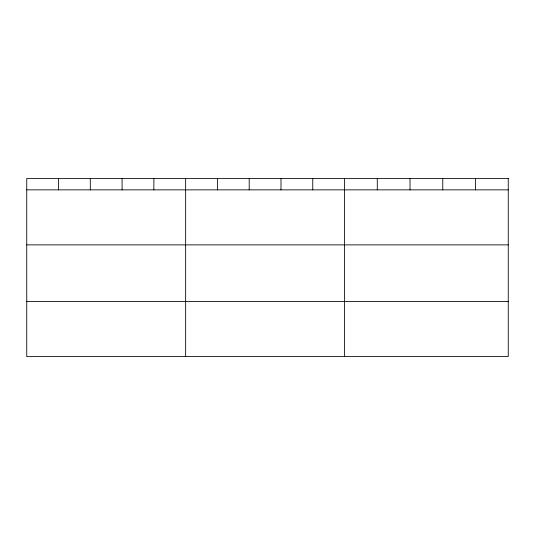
<?xml version="1.0" encoding="UTF-8"?>
<svg xmlns="http://www.w3.org/2000/svg" width="535" height="535" viewBox="0 0 535 535"><rect width="100%" height="100%" fill="white"/><g stroke="black" fill="none" stroke-linecap="round" stroke-linejoin="round"><path stroke-width="0.8" d="M26.75 189.858L508.25 189.858M26.75 244.876L508.25 244.876M26.75 301.559L508.25 301.559M475.508 178.422L475.508 189.858M442.766 178.422L442.766 189.858M410.024 178.422L410.024 189.858M377.282 178.422L377.282 189.858M344.54 178.422L344.54 356.577M312.761 178.422L312.761 189.858M280.982 178.422L280.982 189.858M249.203 178.422L249.203 189.858M217.424 178.422L217.424 189.858M185.645 178.422L185.645 356.577M153.866 178.422L153.866 189.858M122.087 178.422L122.087 189.858M90.308 178.422L90.308 189.858M58.529 178.422L58.529 189.858M508.25 178.422L26.75 178.422L26.75 356.577L508.25 356.577L508.25 178.422"/></g></svg>
